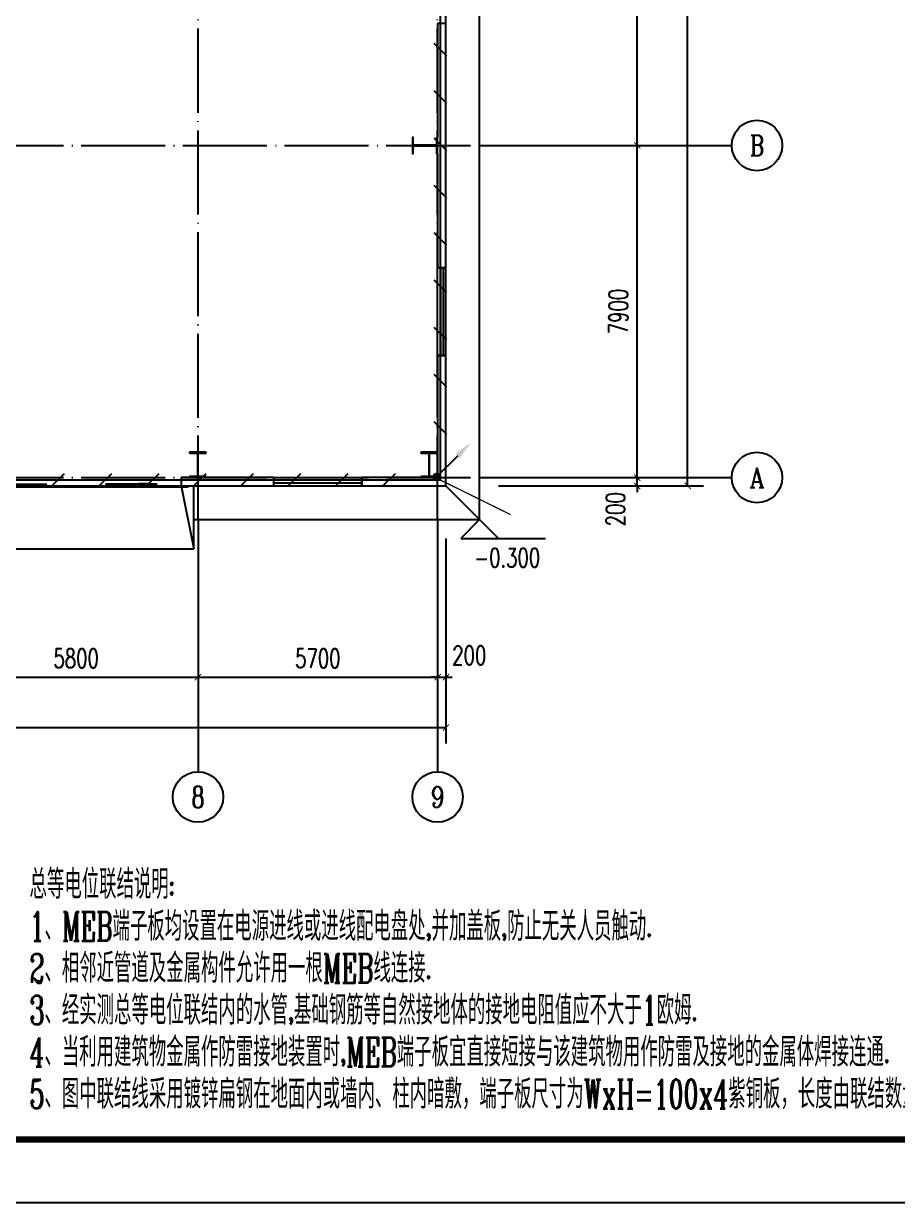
# Model space of a CAD drawing. Extents: x 1728470 to 1835391, y -157368 to 197905.
# Drawn here: x 1786233 to 1807026, y -89475 to -61428 of the extents above; entities that cross this region are included whole.
import ezdxf
from ezdxf.enums import TextEntityAlignment as Align

# ---------------------------------------------------------------- set-up
doc = ezdxf.new("R2010")
doc.units = 0
doc.header["$LTSCALE"] = 1000
doc.header["$MEASUREMENT"] = 0
doc.linetypes.add('CENTER2', pattern=[1.14, 0.75, -0.13, 0.13, -0.13])
doc.linetypes.add('DOTE', pattern=[2.42, 2, -0.2, 0.02, -0.2])
doc.layers.get('0').update_dxf_attribs({"linetype": 'CONTINUOUS'})
doc.layers.get('DEFPOINTS').update_dxf_attribs({"linetype": 'CONTINUOUS'})
for name, color, linetype in [('AXIS', 3, 'CONTINUOUS'), ('AXIS_TEXT', 7, 'CONTINUOUS'), ('COLUMN', 99, 'CONTINUOUS'), ('DIM_ELEV', 3, 'CONTINUOUS'), ('DOTE', 1, 'DOTE'), ('GROUND', 2, 'CONTINUOUS'), ('LWIRE', 4, 'CONTINUOUS'), ('PUB_TEXT', 7, 'CONTINUOUS'), ('PUB_TITLE', 4, 'CONTINUOUS'), ('SHTLN', 4, 'CONTINUOUS'), ('STAIR', 2, 'CONTINUOUS'), ('WALL', 9, 'CONTINUOUS'), ('WINDOW', 99, 'CONTINUOUS'), ('WIRE-接地', 4, 'CONTINUOUS'), ('WIRE-照明', 1, 'CONTINUOUS')]:
    doc.layers.add(name, color=color, linetype=linetype)
doc.styles.add('_TCH_AXIS', font='COMPLEX', dxfattribs={"bigfont": 'GBCBIG'})
doc.styles.add('_TCH_DIM', font='SIMPLEX', dxfattribs={"bigfont": 'GBCBIG'})
doc.styles.add('COMPLEX', font='COMPLEX')
doc.styles.add('DIM_FONT', font='SIMPLEX', dxfattribs={"width": 0.7, "bigfont": 'GBCBIG'})
doc.styles.get("Standard").update_dxf_attribs({"font": 'gbenor.shx', "bigfont": 'gbcbig.shx'})
doc.styles.add('STY53', font='COMPLEX', dxfattribs={"width": 0.6, "bigfont": 'HZTXT'})
doc.dimstyles.new('DIMN150', dxfattribs={"dimscale": 1.5, "dimtxt": 300, "dimasz": 100, "dimexe": 250, "dimexo": 300, "dimgap": 150, "dimtad": 1, "dimdec": 0, "dimzin": 0, "dimtxsty": 'DIM_FONT', "dimblk": 'ARCHTICK', "dimcen": 0.09, "dimclrt": 7, "dimazin": 3, "dimtfac": 1, "dimtdec": 0, "dimtix": 1, "dimtmove": 0, "dimatfit": 3, "dimtolj": 1, "dimtzin": 0})

# ---------------------------------------------------------------- blocks, each defined once
blk = doc.blocks.new('$DORLIB2D$00000130')
at = {"color": 0, "linetype": 'CONTINUOUS'}
for p, q in [((-0.5333, 0.6601), (-0.5333, 0.5127)), ((0, 0.6601), (-0.5333, 0.6601)), ((0, 0.5127), (0, 0.6601)), ((0.5333, 0.6601), (0, 0.6601)), ((0.5333, 0.6601), (0.5333, 0.5127)), ((0, 0.5127), (-0.5333, 0.5127)), ((0.5333, 0.5127), (0, 0.5127)), ((-0.3853, 0.2694), (-0.1396, 0.2694)), ((-0.3853, 0.2694), (-0.2999, 0.2144)), ((-0.2999, 0.2144), (-0.2999, 0.2694)), ((0.3853, 0.2694), (0.1396, 0.2694)), ((0.2999, 0.2144), (0.2999, 0.2694)), ((0.3853, 0.2694), (0.2999, 0.2144))]:
    blk.add_line(p, q, dxfattribs=at)
blk = doc.blocks.new('$TCHSYS$WIN2D')
for p, q in [((-0.5, 0.5), (0.5, 0.5)), ((-0.5, 0.5), (-0.5, -0.5)), ((0.5, 0.5), (0.5, -0.5)), ((0.5, 0.167), (-0.5, 0.167)), ((0.5, -0.167), (-0.5, -0.167)), ((-0.5, -0.5), (0.5, -0.5))]:
    blk.add_line(p, q)
blk = doc.blocks.new('_AXISO')
blk.add_circle((0, 0), 0.5)
at = {"layer": 'AXIS_TEXT', "style": 'COMPLEX', "width": 1.041667}
blk.add_attdef('A', text='', height=0.56, dxfattribs=at).set_placement((-0.25, -0.28), (0.25, -0.28), align=Align.FIT)
blk = doc.blocks.new('_ARCHTICK')
at = {"color": 0, "linetype": 'BYBLOCK', "const_width": 0.15}
blk.add_lwpolyline([(-0.5, -0.5), (0.5, 0.5)], dxfattribs=at)
blk = doc.blocks.new('*D49')
at = {"layer": 'AXIS', "color": 0}
for p, q in [((1750186, 55701), (1750186, 50826)), ((1796786, 55701), (1796786, 50826)), ((1750186, 51201), (1796786, 51201))]:
    blk.add_line(p, q, dxfattribs=at)
at = {"layer": 'DEFPOINTS', "color": 0}
for p in [(1750186, 56151), (1796786, 56151), (1796786, 51201)]:
    blk.add_point(p, dxfattribs=at)
at = {"layer": 'AXIS', "color": 0, "xscale": 150, "yscale": 150, "zscale": 150, "rotation": 180}
blk.add_blockref('_ARCHTICK', (1750186, 51201), dxfattribs=at)
at = {"layer": 'AXIS', "color": 0, "xscale": 150, "yscale": 150, "zscale": 150}
blk.add_blockref('_ARCHTICK', (1796786, 51201), dxfattribs=at)
at = {"layer": 'AXIS', "color": 7, "insert": (1773486, 51651), "char_height": 450, "attachment_point": 5, "style": 'DIM_FONT'}
blk.add_mtext('\\A1;46600', dxfattribs=at)
blk = doc.blocks.new('*D57')
at = {"layer": 'AXIS', "color": 0}
for p, q in [((1785086, 55701), (1785086, 52026)), ((1790886, 55701), (1790886, 52026)), ((1785086, 52401), (1790886, 52401))]:
    blk.add_line(p, q, dxfattribs=at)
at = {"layer": 'DEFPOINTS', "color": 0}
for p in [(1785086, 56151), (1790886, 56151), (1790886, 52401)]:
    blk.add_point(p, dxfattribs=at)
at = {"layer": 'AXIS', "color": 0, "xscale": 150, "yscale": 150, "zscale": 150, "rotation": 180}
blk.add_blockref('_ARCHTICK', (1785086, 52401), dxfattribs=at)
at = {"layer": 'AXIS', "color": 0, "xscale": 150, "yscale": 150, "zscale": 150}
blk.add_blockref('_ARCHTICK', (1790886, 52401), dxfattribs=at)
at = {"layer": 'AXIS', "color": 7, "insert": (1787986, 52851), "char_height": 450, "attachment_point": 5, "style": 'DIM_FONT'}
blk.add_mtext('\\A1;5800', dxfattribs=at)
blk = doc.blocks.new('*D58')
at = {"layer": 'AXIS', "color": 0}
for p, q in [((1790886, 55701), (1790886, 52026)), ((1796586, 55701), (1796586, 52026)), ((1790886, 52401), (1796586, 52401))]:
    blk.add_line(p, q, dxfattribs=at)
at = {"layer": 'DEFPOINTS', "color": 0}
for p in [(1790886, 56151), (1796586, 56151), (1796586, 52401)]:
    blk.add_point(p, dxfattribs=at)
at = {"layer": 'AXIS', "color": 0, "xscale": 150, "yscale": 150, "zscale": 150, "rotation": 180}
blk.add_blockref('_ARCHTICK', (1790886, 52401), dxfattribs=at)
at = {"layer": 'AXIS', "color": 0, "xscale": 150, "yscale": 150, "zscale": 150}
blk.add_blockref('_ARCHTICK', (1796586, 52401), dxfattribs=at)
at = {"layer": 'AXIS', "color": 7, "insert": (1793736, 52851), "char_height": 450, "attachment_point": 5, "style": 'DIM_FONT'}
blk.add_mtext('\\A1;5700', dxfattribs=at)
blk = doc.blocks.new('*D59')
at = {"layer": 'AXIS', "color": 0}
for p, q in [((1796586, 55701), (1796586, 52026)), ((1796786, 55701), (1796786, 52026)), ((1796586, 52401), (1796436, 52401)), ((1796586, 52401), (1796786, 52401)), ((1796786, 52401), (1796936, 52401))]:
    blk.add_line(p, q, dxfattribs=at)
at = {"layer": 'DEFPOINTS', "color": 0}
for p in [(1796586, 56151), (1796786, 56151), (1796786, 52401)]:
    blk.add_point(p, dxfattribs=at)
at = {"layer": 'AXIS', "color": 0, "xscale": 150, "yscale": 150, "zscale": 150}
blk.add_blockref('_ARCHTICK', (1796586, 52401), dxfattribs=at)
at = {"layer": 'AXIS', "color": 0, "xscale": 150, "yscale": 150, "zscale": 150, "rotation": 180}
blk.add_blockref('_ARCHTICK', (1796786, 52401), dxfattribs=at)
at = {"layer": 'AXIS', "color": 7, "insert": (1797341, 52919), "char_height": 450, "attachment_point": 5, "style": 'DIM_FONT'}
blk.add_mtext('\\A1;200', dxfattribs=at)
blk = doc.blocks.new('*D60')
at = {"layer": 'AXIS', "color": 0}
for p, q in [((1798036, 88951), (1802911, 88951)), ((1802536, 56951), (1802536, 88951)), ((1798036, 56951), (1802911, 56951))]:
    blk.add_line(p, q, dxfattribs=at)
at = {"layer": 'DEFPOINTS', "color": 0}
for p in [(1797586, 88951), (1802536, 88951), (1797586, 56951)]:
    blk.add_point(p, dxfattribs=at)
at = {"layer": 'AXIS', "color": 0, "xscale": 150, "yscale": 150, "zscale": 150}
for p, rotation in [((1802536, 88951), 90), ((1802536, 56951), 270)]:
    blk.add_blockref('_ARCHTICK', p, dxfattribs=dict(at, rotation=rotation))
at = {"layer": 'AXIS', "color": 7, "insert": (1802086, 72951), "char_height": 450, "attachment_point": 5, "rotation": 90, "style": 'DIM_FONT'}
blk.add_mtext('\\A1;32000', dxfattribs=at)
blk = doc.blocks.new('*D61')
at = {"layer": 'AXIS', "color": 0}
for p, q in [((1801336, 57151), (1801336, 57301)), ((1798036, 57151), (1801711, 57151)), ((1798036, 56951), (1801711, 56951)), ((1801336, 56951), (1801336, 57151)), ((1801336, 56951), (1801336, 56801))]:
    blk.add_line(p, q, dxfattribs=at)
at = {"layer": 'DEFPOINTS', "color": 0}
for p in [(1797586, 57151), (1797586, 56951), (1801336, 57151)]:
    blk.add_point(p, dxfattribs=at)
at = {"layer": 'AXIS', "color": 0, "xscale": 150, "yscale": 150, "zscale": 150}
for p, rotation in [((1801336, 57151), 270), ((1801336, 56951), 90)]:
    blk.add_blockref('_ARCHTICK', p, dxfattribs=dict(at, rotation=rotation))
at = {"layer": 'AXIS', "color": 7, "insert": (1800819, 56396), "char_height": 450, "attachment_point": 5, "rotation": 90, "style": 'DIM_FONT'}
blk.add_mtext('\\A1;200', dxfattribs=at)
blk = doc.blocks.new('*D62')
at = {"layer": 'AXIS', "color": 0}
for p, q in [((1798036, 65051), (1801711, 65051)), ((1801336, 57151), (1801336, 65051)), ((1798036, 57151), (1801711, 57151))]:
    blk.add_line(p, q, dxfattribs=at)
at = {"layer": 'DEFPOINTS', "color": 0}
for p in [(1797586, 65051), (1801336, 65051), (1797586, 57151)]:
    blk.add_point(p, dxfattribs=at)
at = {"layer": 'AXIS', "color": 0, "xscale": 150, "yscale": 150, "zscale": 150}
for p, rotation in [((1801336, 65051), 90), ((1801336, 57151), 270)]:
    blk.add_blockref('_ARCHTICK', p, dxfattribs=dict(at, rotation=rotation))
at = {"layer": 'AXIS', "color": 7, "insert": (1800886, 61101), "char_height": 450, "attachment_point": 5, "rotation": 90, "style": 'DIM_FONT'}
blk.add_mtext('\\A1;7900', dxfattribs=at)
blk = doc.blocks.new('*D63')
at = {"layer": 'AXIS', "color": 0}
for p, q in [((1798036, 72951), (1801711, 72951)), ((1801336, 65051), (1801336, 72951)), ((1798036, 65051), (1801711, 65051))]:
    blk.add_line(p, q, dxfattribs=at)
at = {"layer": 'DEFPOINTS', "color": 0}
for p in [(1797586, 72951), (1801336, 72951), (1797586, 65051)]:
    blk.add_point(p, dxfattribs=at)
at = {"layer": 'AXIS', "color": 0, "xscale": 150, "yscale": 150, "zscale": 150}
for p, rotation in [((1801336, 72951), 90), ((1801336, 65051), 270)]:
    blk.add_blockref('_ARCHTICK', p, dxfattribs=dict(at, rotation=rotation))
at = {"layer": 'AXIS', "color": 7, "insert": (1800886, 69001), "char_height": 450, "attachment_point": 5, "rotation": 90, "style": 'DIM_FONT'}
blk.add_mtext('\\A1;7900', dxfattribs=at)
blk = doc.blocks.new('$TELECSYS$00000008')
blk.add_line((0.4, 0.4), (-0.4, -0.4))
blk = doc.blocks.new('$TELECSYS$00000079')
for p, q in [((0.7, 0.7), (0, 0)), ((0.104, 0.104), (0.104, 0.104)), ((-0.104, -0.104), (-0.104, -0.104))]:
    blk.add_line(p, q)
at = {"const_width": 0.142}
blk.add_lwpolyline([(-0.071, 0, 1), (0.071, 0, 1)], format="xyb", close=True, dxfattribs=at)
blk.add_solid([(0.63, 0.77), (0.77, 0.63), (1.15, 1.15)])
at = {"width": 0.8, "flags": 9}
blk.add_attdef('A', (0, 0), '', height=0.00002, dxfattribs=at)
blk = doc.blocks.new('D3323')
at = {"layer": 'AXIS', "color": 8}
for p, q in [((1797586.3, 65051.1), (1803586.3, 65051.1)), ((1797586.3, 57151.1), (1803586.3, 57151.1)), ((1790886.3, 56151.1), (1790886.3, 50151.1)), ((1796586.3, 56151.1), (1796586.3, 50151.1))]:
    blk.add_line(p, q, dxfattribs=at)
at = {"layer": 'COLUMN', "color": 8}
for p, q in [((1796008.3, 65251.1), (1795986.3, 65251.1)), ((1795986.3, 65251.1), (1795986.3, 64851.1)), ((1796008.3, 65062.1), (1796008.3, 65251.1)), ((1796586.3, 65251.1), (1796564.3, 65251.1)), ((1796564.3, 65251.1), (1796564.3, 65062.1)), ((1796586.3, 64851.1), (1796586.3, 65251.1)), ((1795986.3, 64851.1), (1796008.3, 64851.1)), ((1796013.3, 65057.1), (1796008.3, 65062.1)), ((1796008.3, 65040.1), (1796013.3, 65045.1)), ((1796008.3, 64851.1), (1796008.3, 65040.1)), ((1796559.3, 65057.1), (1796013.3, 65057.1)), ((1796013.3, 65045.1), (1796559.3, 65045.1)), ((1796564.3, 65062.1), (1796559.3, 65057.1)), ((1796559.3, 65045.1), (1796564.3, 65040.1)), ((1796564.3, 65040.1), (1796564.3, 64851.1)), ((1796564.3, 64851.1), (1796586.3, 64851.1)), ((1791080.3, 57751.1), (1790680.3, 57751.1)), ((1790680.3, 57751.1), (1790680.3, 57729.1)), ((1790680.3, 57729.1), (1790869.3, 57729.1)), ((1790869.3, 57729.1), (1790874.3, 57724.1)), ((1790874.3, 57724.1), (1790874.3, 57178.1)), ((1790886.3, 57724.1), (1790891.3, 57729.1)), ((1790886.3, 57178.1), (1790886.3, 57724.1)), ((1790891.3, 57729.1), (1791080.3, 57729.1)), ((1791080.3, 57729.1), (1791080.3, 57751.1)), ((1796586.3, 57751.1), (1796186.3, 57751.1)), ((1796186.3, 57751.1), (1796186.3, 57729.1)), ((1796186.3, 57729.1), (1796375.3, 57729.1)), ((1796375.3, 57729.1), (1796380.3, 57724.1)), ((1796380.3, 57724.1), (1796380.3, 57178.1)), ((1796392.3, 57724.1), (1796397.3, 57729.1)), ((1796392.3, 57178.1), (1796392.3, 57724.1)), ((1796397.3, 57729.1), (1796586.3, 57729.1)), ((1796586.3, 57729.1), (1796586.3, 57751.1)), ((1790869.3, 57173.1), (1790680.3, 57173.1)), ((1790680.3, 57173.1), (1790680.3, 57151.1)), ((1790680.3, 57151.1), (1791080.3, 57151.1)), ((1790874.3, 57178.1), (1790869.3, 57173.1)), ((1790891.3, 57173.1), (1790886.3, 57178.1)), ((1791080.3, 57173.1), (1790891.3, 57173.1)), ((1791080.3, 57151.1), (1791080.3, 57173.1)), ((1796375.3, 57173.1), (1796186.3, 57173.1)), ((1796186.3, 57173.1), (1796186.3, 57151.1)), ((1796186.3, 57151.1), (1796586.3, 57151.1)), ((1796380.3, 57178.1), (1796375.3, 57173.1)), ((1796397.3, 57173.1), (1796392.3, 57178.1)), ((1796586.3, 57173.1), (1796397.3, 57173.1)), ((1796586.3, 57151.1), (1796586.3, 57173.1))]:
    blk.add_line(p, q, dxfattribs=at)
at = {"layer": 'DIM_ELEV', "color": 8}
for p, q in [((1797586.3, 56151.1), (1797136.3, 55701.1)), ((1797586.3, 56151.1), (1798036.3, 55701.1)), ((1797136.3, 55701.1), (1799156, 55701.1))]:
    blk.add_line(p, q, dxfattribs=at)
at = {"layer": 'DOTE', "color": 8}
for p, q in [((1790886.3, 56151.1), (1790886.3, 89751.1)), ((1796586.3, 56151.1), (1796586.3, 89751.1)), ((1749386.3, 65051.1), (1797586.3, 65051.1)), ((1749386.3, 57151.1), (1797586.3, 57151.1))]:
    blk.add_line(p, q, dxfattribs=at)
at = {"layer": 'GROUND', "color": 8}
for p, q in [((1797586.3, 56151.1), (1797586.3, 89751.1)), ((1796786.3, 56951.1), (1796786.3, 88951.1)), ((1790786.2, 56951.1), (1796786.3, 56951.1)), ((1796786.3, 56951.1), (1797586.3, 56151.1)), ((1790786.2, 56151.1), (1797586.3, 56151.1))]:
    blk.add_line(p, q, dxfattribs=at)
at = {"layer": 'STAIR', "color": 8}
for p, q in [((1785186.2, 56951.1), (1790786.2, 56951.1)), ((1790486.2, 56951.1), (1790786.2, 55451.1)), ((1790786.2, 55451.1), (1790786.2, 56951.1)), ((1785186.2, 55451.1), (1790786.2, 55451.1))]:
    blk.add_line(p, q, dxfattribs=at)
at = {"layer": 'WALL', "color": 8}
for p, q in [((1796786.3, 67951.6), (1796586.3, 67951.6)), ((1796586.3, 67951.6), (1796586.3, 65251.1)), ((1796786.3, 65062.1), (1796786.3, 67951.6)), ((1796586.3, 64851.1), (1796586.3, 62151.6)), ((1796786.3, 62151.6), (1796786.3, 65062.1)), ((1796586.3, 62151.6), (1796786.3, 62151.6)), ((1796786.3, 60051.6), (1796586.3, 60051.6)), ((1796586.3, 60051.6), (1796586.3, 57751.1)), ((1796786.3, 56951.1), (1796786.3, 60051.6)), ((1796586.3, 57729.1), (1796586.3, 57173.1)), ((1790680.3, 57151.1), (1790486.2, 57151.1)), ((1790486.2, 57151.1), (1790486.2, 56951.1)), ((1790486.2, 56951.1), (1790880.3, 56951.1)), ((1790880.3, 56951.1), (1792686.3, 56951.1)), ((1792686.3, 57151.1), (1791080.3, 57151.1)), ((1792686.3, 56951.1), (1792686.3, 57151.1)), ((1796186.3, 57151.1), (1794786.3, 57151.1)), ((1794786.3, 57151.1), (1794786.3, 56951.1)), ((1794786.3, 56951.1), (1796786.3, 56951.1))]:
    blk.add_line(p, q, dxfattribs=at)
at = {"layer": 'AXIS', "color": 8}
ref = blk.add_blockref('_AXISO', (1804186.3, 65051.1), dxfattribs=dict(at, xscale=1200, yscale=1200, zscale=1200))
ref.add_attrib('A', 'B', dxfattribs={"layer": 'AXIS_TEXT', "color": 8, "height": 493.2, "style": '_TCH_AXIS', "width": 0.823529}).set_placement((1804021.9, 64804.5), (1804350.7, 64804.5), align=Align.FIT)
ref = blk.add_blockref('_AXISO', (1804186.3, 57151.1), dxfattribs=dict(at, xscale=1200, yscale=1200, zscale=1200))
ref.add_attrib('A', 'A', dxfattribs={"layer": 'AXIS_TEXT', "color": 8, "height": 468.8, "style": '_TCH_AXIS', "width": 0.888889}).set_placement((1804007.7, 56916.7), (1804364.8, 56916.7), align=Align.FIT)
ref = blk.add_blockref('_AXISO', (1790886.3, 49551.1), dxfattribs=dict(at, xscale=1200, yscale=1200, zscale=1200))
ref.add_attrib('A', '8', dxfattribs={"layer": 'AXIS_TEXT', "color": 8, "height": 493.2, "style": '_TCH_AXIS'}).set_placement((1790721.9, 49304.5), (1791050.7, 49304.5), align=Align.FIT)
ref = blk.add_blockref('_AXISO', (1796586.3, 49551.1), dxfattribs=dict(at, xscale=1200, yscale=1200, zscale=1200))
ref.add_attrib('A', '9', dxfattribs={"layer": 'AXIS_TEXT', "color": 8, "height": 506.1, "style": '_TCH_AXIS', "width": 0.928571}).set_placement((1796429.6, 49298), (1796742.9, 49298), align=Align.FIT)
at = {"layer": 'WINDOW', "color": 8, "xscale": 2100, "yscale": 200, "zscale": 2100, "rotation": 90}
blk.add_blockref('$TCHSYS$WIN2D', (1796686.3, 61101.6), dxfattribs=at)
at = {"layer": 'WINDOW', "color": 8, "yscale": -200}
for name, p, xscale, zscale in [('$DORLIB2D$00000130', (1787986.2, 57051.1), 5000, 5000), ('$TCHSYS$WIN2D', (1793736.3, 57051.1), 2100, 2100)]:
    blk.add_blockref(name, p, dxfattribs=dict(at, xscale=xscale, zscale=zscale))
at = {"layer": 'PUB_TEXT', "color": 7, "style": '_TCH_DIM', "width": 0.705882}
blk.add_text('-0.300', height=446.25, dxfattribs=at).set_placement((1797461, 55018.6))
at = {"layer": 'AXIS', "color": 8}
for p1, p2, distance, picture, middle in [((1797586.3, 56951.1), (1797586.3, 88951.1), -4950, '*D60', (1802086.3, 72951.1)), ((1797586.3, 65051.1), (1797586.3, 72951.1), -3750, '*D63', (1800886.3, 69001.1)), ((1797586.3, 57151.1), (1797586.3, 65051.1), -3750, '*D62', (1800886.3, 61101.1)), ((1750186.3, 56151.1), (1796786.3, 56151.1), -4950, '*D49', (1773486.3, 51651.1)), ((1785086.3, 56151.1), (1790886.3, 56151.1), -3750, '*D57', (1787986.3, 52851.1)), ((1790886.3, 56151.1), (1796586.3, 56151.1), -3750, '*D58', (1793736.3, 52851.1))]:
    dim = blk.add_aligned_dim(p1=p1, p2=p2, distance=distance, dimstyle='DIMN150', dxfattribs=at)
    dim.commit()
    dim.dimension.update_dxf_attribs({"geometry": picture, "text_midpoint": middle})
for base, p1, p2, angle, picture, middle in [((1801336.3, 57151.1), (1797586.3, 56951.1), (1797586.3, 57151.1), 90, '*D61', (1800818.8, 56396.1)), ((1796786.3, 52401.1), (1796586.3, 56151.1), (1796786.3, 56151.1), 0, '*D59', (1797341.3, 52918.6))]:
    dim = blk.add_linear_dim(base=base, p1=p1, p2=p2, angle=angle, dimstyle='DIMN150', dxfattribs=at)
    dim.commit()
    dim.dimension.update_dxf_attribs({"geometry": picture, "text_midpoint": middle, "dimtype": 161})

msp = doc.modelspace()

# ---------------------------------------------------------------- linework, layer by layer
at = {"layer": 'PUB_TITLE'}
msp.add_lwpolyline([(1728675, -89475), (1817775, -89475), (1817775, -26475), (1728675, -26475)], close=True, dxfattribs=at)
at = {"layer": 'PUB_TITLE', "const_width": 150}
msp.add_lwpolyline([(1732425, -87975), (1816275, -87975), (1816275, -27975), (1732425, -27975)], close=True, dxfattribs=at)
at = {"layer": 'WIRE-接地', "linetype": 'CENTER2'}
for points, const_width in [([(1749822, -40600), (1749822, -72287), (1796149, -72287), (1796149, -40558), (1749824, -40558)], 45), ([(1797823, -73112), (1796149, -72287)], 30)]:
    msp.add_lwpolyline(points, dxfattribs=dict(at, const_width=const_width))

# ---------------------------------------------------------------- block references
msp.add_blockref('D3323', (-502, -129380))
at = {"layer": 'LWIRE', "xscale": 720, "yscale": 720, "zscale": 720}
msp.add_blockref('$TELECSYS$00000079', (1796062, -72214), dxfattribs=at)
at = {"layer": 'SHTLN', "xscale": 375, "yscale": 375, "zscale": 375, "rotation": 90}
for p in [(1796149, -62048), (1796149, -63173), (1796149, -64298), (1796149, -65423), (1796149, -66548), (1796149, -67673), (1796149, -68798), (1796149, -69923), (1796149, -71048)]:
    msp.add_blockref('$TELECSYS$00000008', p, dxfattribs=at)
at = {"layer": 'SHTLN', "xscale": 375, "yscale": 375, "zscale": 375}
for p in [(1787048, -72287), (1788173, -72287), (1789298, -72287), (1790423, -72287), (1791548, -72287), (1792673, -72287), (1793798, -72287), (1794923, -72287)]:
    msp.add_blockref('$TELECSYS$00000008', p, dxfattribs=at)

# ---------------------------------------------------------------- texts
at = {"layer": 'WIRE-照明', "color": 3, "linetype": 'CONTINUOUS', "style": 'STY53', "width": 0.6}
for s, height, p in [('总等电位联结说明:', 689.8, (1786376, -82252)), ('1、MEB端子板均设置在电源进线或进线配电盘处,并加盖板,防止无关人员触动.', 689.76, (1786376, -83250)), ('2、相邻近管道及金属构件允许用一根MEB线连接.', 689.76, (1786376, -84247)), ('3、经实测总等电位联结内的水管,基础钢筋等自然接地体的接地电阻值应不大于1欧姆.', 689.76, (1786376, -85245)), ('4、当利用建筑物金属作防雷接地装置时,MEB端子板宜直接短接与该建筑物用作防雷及接地的金属体焊接连通.', 689.76, (1786376, -86243)), ('5、图中联结线采用镀锌扁钢在地面内或墙内、柱内暗敷，端子板尺寸为WxH=100x4紫铜板，长度由联结数量决定.', 689.76, (1786376, -87241))]:
    msp.add_text(s, height=height, dxfattribs=at).set_placement(p)

doc.saveas('drawing.dxf')
